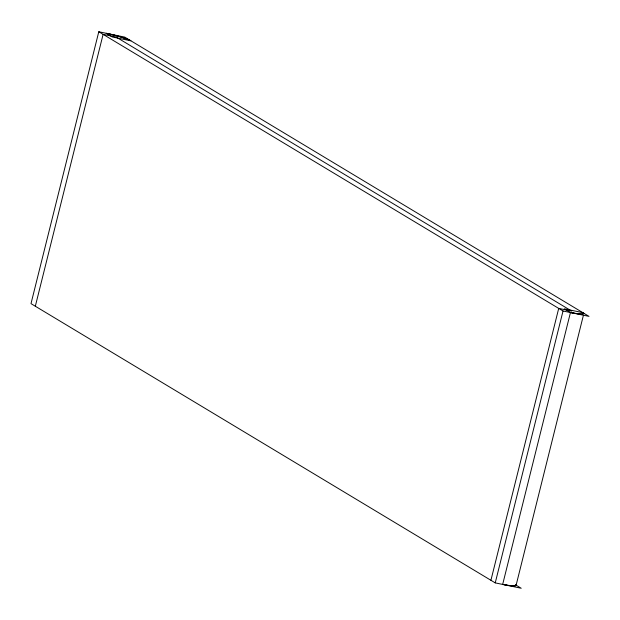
<?xml version="1.0" encoding="UTF-8"?>
<svg xmlns="http://www.w3.org/2000/svg" width="620" height="620" viewBox="0 0 620 620"><rect width="100%" height="100%" fill="white"/><g stroke="black" fill="none" stroke-linecap="round" stroke-linejoin="round"><path stroke-width="0.93" d="M98.789 31.752L563.03 311L589 316.363L124.76 37.115L98.789 31.752L31 303.637L495.24 582.885L521.211 588.248L515.406 584.761M35.325 306.233L103.114 34.348L116.095 37.029L571.694 311.085L558.713 308.404L490.924 580.281M495.24 582.885L563.03 311M516.042 585.497L583.358 315.487M515.05 585.598A19.336 2.155 14 0 1 510.849 585.668M508.78 585.404A19.336 2.155 14 0 1 503.796 584.544M582.823 312.651A20.142 2.248 14 0 1 570.454 312.534L502.665 584.42A20.142 2.248 14 0 0 515.778 585.071M106.206 33.286A20.142 2.248 14 0 1 130.929 40.827M130.192 40.68L112.383 36.998L106.454 33.434A19.336 2.155 14 0 1 130.192 40.68M582.087 312.496L564.278 308.822L570.206 312.387A19.336 2.155 14 0 0 582.087 312.496"/></g></svg>
